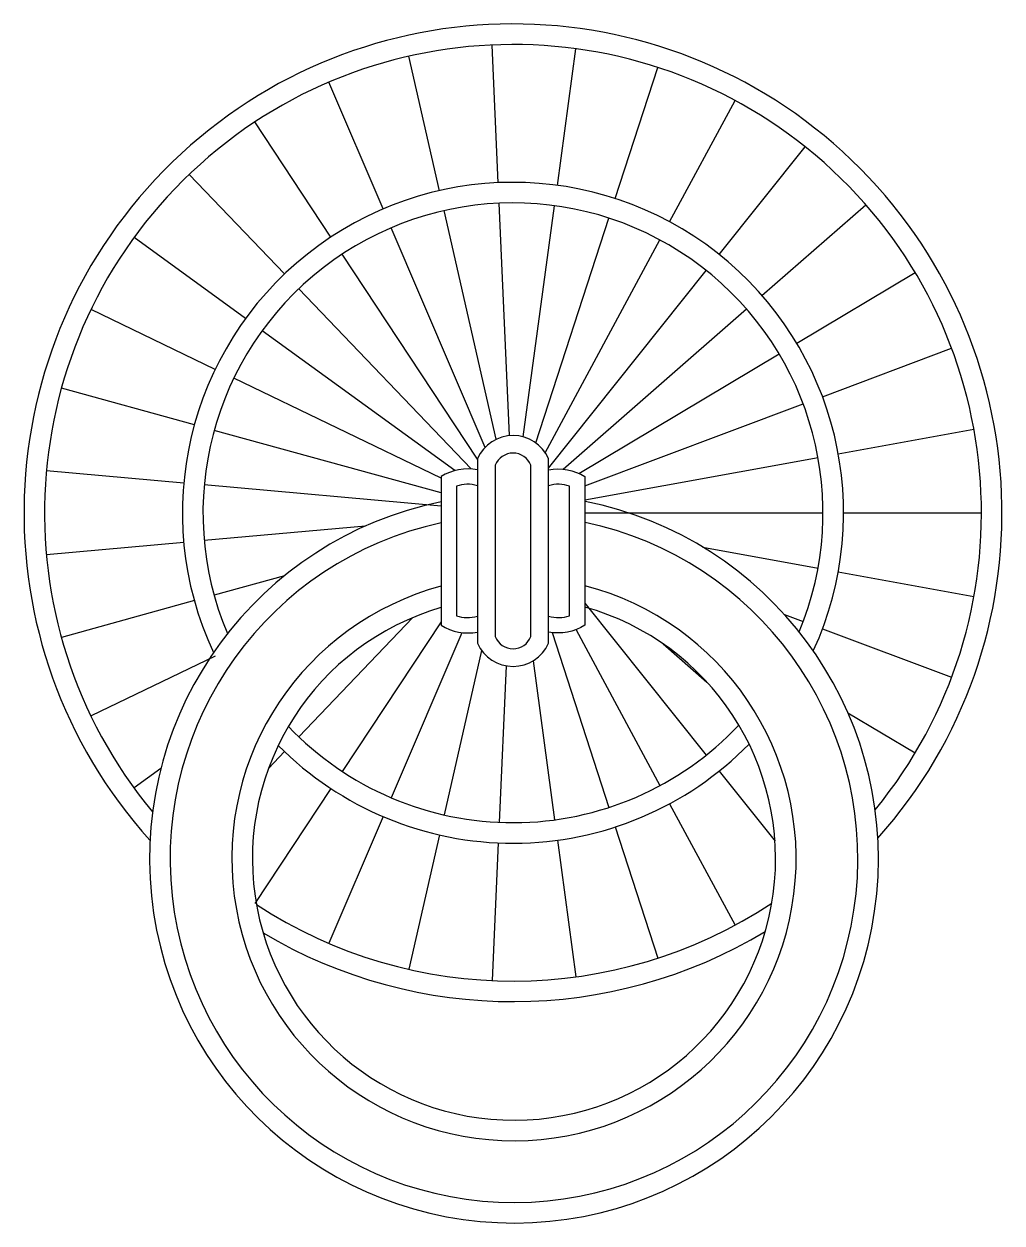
# Model space of a CAD drawing. Header units: metres. Extents: x 485 to 605, y 991 to 1138.
import ezdxf

# ---------------------------------------------------------------- set-up
doc = ezdxf.new("R2010")
doc.units = ezdxf.units.M
doc.layers.add('3', color=3, linetype='Continuous')
doc.layers.add('4', color=4, linetype='Continuous')

msp = doc.modelspace()

# ---------------------------------------------------------------- linework, layer by layer
at = {"layer": '3'}
for p, q in [((543.16, 1118.42), (542.4, 1135.29)), ((550.41, 1118.09), (552.68, 1134.83)), ((535.96, 1117.44), (532.2, 1133.91)), ((557.49, 1116.48), (562.71, 1132.54)), ((529.06, 1115.2), (522.42, 1130.73)), ((564.16, 1113.62), (572.17, 1128.5)), ((522.66, 1111.76), (513.36, 1125.86)), ((570.22, 1109.62), (580.75, 1122.83)), ((516.99, 1107.23), (505.31, 1119.44)), ((544.55, 1087.42), (543.27, 1115.9)), ((546.23, 1087.27), (550.07, 1115.59)), ((575.47, 1104.61), (588.19, 1115.72)), ((542.92, 1086.97), (536.52, 1114.99)), ((547.76, 1086.54), (556.71, 1114.08)), ((541.55, 1085.98), (530.05, 1112.88)), ((512.21, 1101.76), (498.54, 1111.69)), ((548.93, 1085.31), (562.97, 1111.4)), ((540.63, 1084.54), (524.05, 1109.66)), ((549.32, 1083.41), (568.65, 1107.65)), ((579.74, 1098.73), (594.24, 1107.4)), ((539.84, 1083.33), (518.73, 1105.41)), ((508.49, 1095.53), (493.27, 1102.86)), ((551.1, 1083.32), (573.57, 1102.95)), ((537.85, 1083.14), (514.25, 1100.28)), ((582.89, 1092.19), (598.7, 1098.13)), ((553.05, 1082.79), (577.57, 1097.44)), ((536.15, 1082.21), (510.76, 1094.44)), ((505.94, 1088.73), (489.65, 1093.23)), ((553.79, 1081.27), (580.53, 1091.31)), ((536.15, 1080.4), (508.37, 1088.06)), ((584.82, 1085.19), (601.44, 1088.21)), ((553.79, 1079.56), (582.34, 1084.74)), ((504.64, 1081.59), (487.81, 1083.11)), ((536.15, 1078.76), (507.15, 1081.37)), ((553.79, 1077.96), (582.95, 1077.96)), ((585.47, 1077.96), (602.36, 1077.96)), ((526.9, 1076.33), (507.15, 1074.56)), ((504.64, 1074.33), (487.81, 1072.82)), ((568.24, 1073.74), (582.34, 1071.18)), ((516.96, 1070.23), (508.37, 1067.86)), ((584.82, 1070.73), (601.44, 1067.71)), ((505.94, 1067.19), (489.65, 1062.69)), ((553.79, 1066.9), (568.65, 1048.27)), ((578.24, 1065.48), (580.53, 1064.62)), ((532.69, 1065.11), (518.73, 1050.51)), ((536.15, 1064.6), (524.05, 1046.27)), ((538.69, 1063.26), (530.05, 1043.04)), ((549.75, 1063.27), (556.71, 1041.84)), ((552.69, 1063.62), (562.97, 1044.52)), ((582.89, 1063.73), (598.7, 1057.8)), ((541.12, 1061.1), (536.52, 1040.94)), ((563.38, 1061.88), (568.73, 1057.21)), ((508.49, 1060.39), (493.27, 1053.06)), ((547.43, 1059.81), (550.07, 1040.33)), ((544.13, 1059.2), (543.27, 1040.02)), ((586, 1053.45), (594.24, 1048.53)), ((516.99, 1048.69), (515.01, 1046.63)), ((501.83, 1046.62), (498.54, 1044.23)), ((570.22, 1046.3), (577.07, 1037.71)), ((522.66, 1044.16), (513.36, 1030.07)), ((564.16, 1042.3), (572.17, 1027.42)), ((529.06, 1040.72), (522.42, 1025.19)), ((557.49, 1039.45), (562.71, 1023.38)), ((535.96, 1038.48), (532.2, 1022.01)), ((550.41, 1037.83), (552.68, 1021.09)), ((543.16, 1037.51), (542.4, 1020.63))]:
    msp.add_line(p, q, dxfattribs=at)
msp.add_lwpolyline([(542.79, 1083.79), (542.79, 1062.78, 0.68), (547.16, 1062.78), (547.16, 1083.79, 0.68)], format="xyb", close=True, dxfattribs=at)
for points in [[(540.63, 1081.28, 0.16), (538.04, 1081.22), (538.04, 1065.34, 0.16), (540.63, 1065.29)], [(549.32, 1065.29, 0.16), (551.9, 1065.34), (551.9, 1081.22, 0.16), (549.32, 1081.28)]]:
    msp.add_lwpolyline(points, format="xyb", dxfattribs=at)
for centre, radius, start, end in [((544.97, 1077.96), 57.39, 320.63, 219.69), ((544.97, 1077.96), 40.5, 335.29, 205.03), ((545.09, 1035.56), 42.13, 102.25, 78.08), ((545.09, 1035.56), 34.57, 104.99, 75.43), ((544.97, 1077.96), 40.5, 224.75, 315.58), ((544.97, 1077.96), 57.39, 236.79, 303.54)]:
    msp.add_arc(centre, radius, start, end, dxfattribs=at)
at = {"layer": '4'}
msp.add_lwpolyline([(540.63, 1084.6), (540.63, 1061.96, 0.65), (549.32, 1061.96), (549.32, 1084.6, 0.65)], format="xyb", close=True, dxfattribs=at)
for points in [[(540.63, 1083.22, 0.19), (536.15, 1082.39), (536.15, 1064.18, 0.19), (540.63, 1063.34)], [(549.32, 1083.22, -0.19), (553.79, 1082.39), (553.79, 1064.18, -0.19), (549.32, 1063.34)]]:
    msp.add_lwpolyline(points, format="xyb", dxfattribs=at)
for centre, radius, start, end in [((544.97, 1077.96), 59.91, 318.26, 222.07), ((544.97, 1077.96), 37.98, 337.39, 202.93), ((545.09, 1035.56), 44.65, 101.55, 78.76), ((545.09, 1035.56), 32.05, 106.2, 74.25), ((544.97, 1077.96), 37.98, 223.57, 316.76), ((544.97, 1077.96), 59.91, 239.27, 301.06)]:
    msp.add_arc(centre, radius, start, end, dxfattribs=at)

doc.saveas('drawing.dxf')
